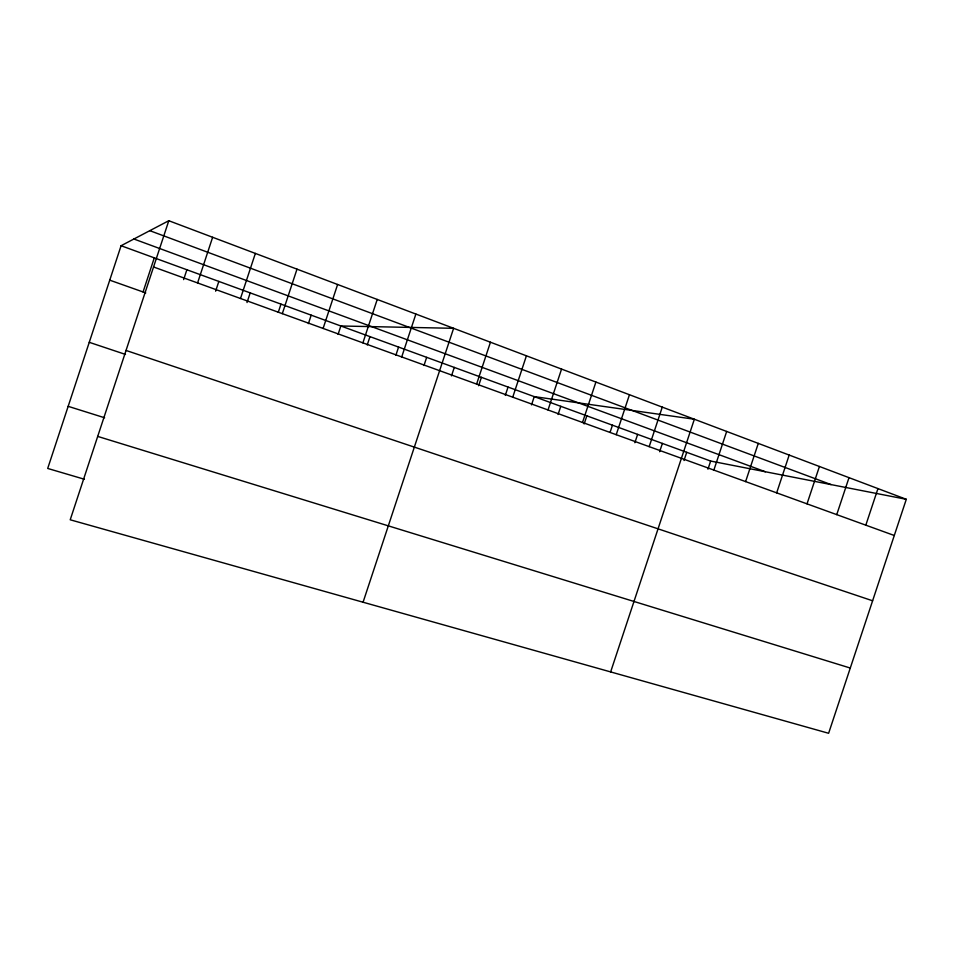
<?xml version="1.0" encoding="UTF-8"?>
<svg xmlns="http://www.w3.org/2000/svg" width="954" height="954" viewBox="0 0 954 954"><rect width="100%" height="100%" fill="white"/><g stroke="black" fill="none" stroke-linecap="round" stroke-linejoin="round"><path stroke-width="1.43" d="M168.798 220.72L70.214 519.787L828.621 733.28L906.3 499.3L168.798 220.72L121.086 245.727L47.7 468.45L84.369 479.242M143.064 291.96L154.298 257.854M183.633 279.605L186.877 269.755M197.585 282.933L212.635 237.272M215.616 291.185L218.836 281.418M240.491 298.495L255.362 253.418M247.014 302.549L250.198 292.878M278.27 312.328L280.977 304.123M282.312 313.651L297.004 269.147M308.392 323.644L311.195 315.154M323.108 328.438L337.621 284.483M338.074 334.401L340.852 325.994L453.615 328.307L363.069 602.236M362.89 342.868L377.235 299.449M367.23 344.954L369.973 336.631M395.85 355.329L398.581 347.077M401.717 356.939L415.884 314.045M423.97 365.525L426.676 357.333M451.481 375.9L454.283 367.421M476.606 384.08L490.451 342.212M478.622 385.726L481.4 377.319M505.298 395.397L508.053 387.062M512.739 397.174L526.417 355.806M531.521 404.89L534.252 396.625L694.357 419.235L610.643 671.926M548.025 409.97L561.56 369.079M558.066 414.501L560.773 406.309M582.512 422.479L595.904 382.053M584.146 423.958L586.841 415.837M610.119 432.222L612.456 425.186M616.224 434.69L629.461 394.729M634.863 442.739L637.63 434.38M649.185 446.639L662.267 407.119M659.631 451.719L662.386 443.419M683.994 460.532L686.713 452.315M707.951 469.213L710.647 461.056L906.3 499.3M713.866 470.083L726.674 431.446M745.611 481.591L758.287 443.383M776.663 492.848L789.185 455.058M807.024 503.855L819.426 466.482M836.741 514.623L849.012 477.656M865.815 525.165L877.954 488.591M97.702 436.407L850.276 668.038M68.163 406.332L104.63 417.78M126.035 350.452L872.612 600.781M89.259 342.319L125.511 354.435M109.746 280.166L145.783 292.926M153.546 266.977L894.292 535.492M121.086 245.727L710.647 461.056M133.894 239.013L765.37 471.753M149.802 230.665L831.065 484.596"/></g></svg>
